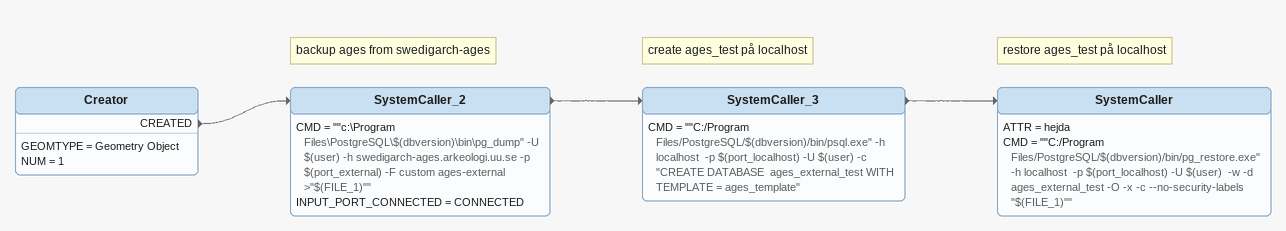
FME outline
Creator
    GEOMTYPE = Geometry Object
    NUM = 1
    CREATED -> SystemCaller_2
Note: backup ages from swedigarch-ages
SystemCaller_2
    CMD = ""c:\Program Files\PostgreSQL\$(dbversion)\bin\pg_dump" -U $(user) -h swedigarch-ages.arkeologi.uu.se -p $(port_external) -F custom ages-external  >"$(FILE_1)""
    INPUT_PORT_CONNECTED = CONNECTED
    -> SystemCaller_3
Note: create ages_test på localhost
SystemCaller_3
    CMD = ""C:/Program Files/PostgreSQL/$(dbversion)/bin/psql.exe" -h localhost  -p $(port_localhost) -U $(user) -c "CREATE DATABASE  ages_external_test WITH TEMPLATE = ages_template"
    -> SystemCaller
Note: restore ages_test på localhost
SystemCaller
    ATTR = hejda
    CMD = ""C:/Program Files/PostgreSQL/$(dbversion)/bin/pg_restore.exe" -h localhost  -p $(port_localhost) -U $(user)  -w -d ages_external_test -O -x -c --no-security-labels "$(FILE_1)""
